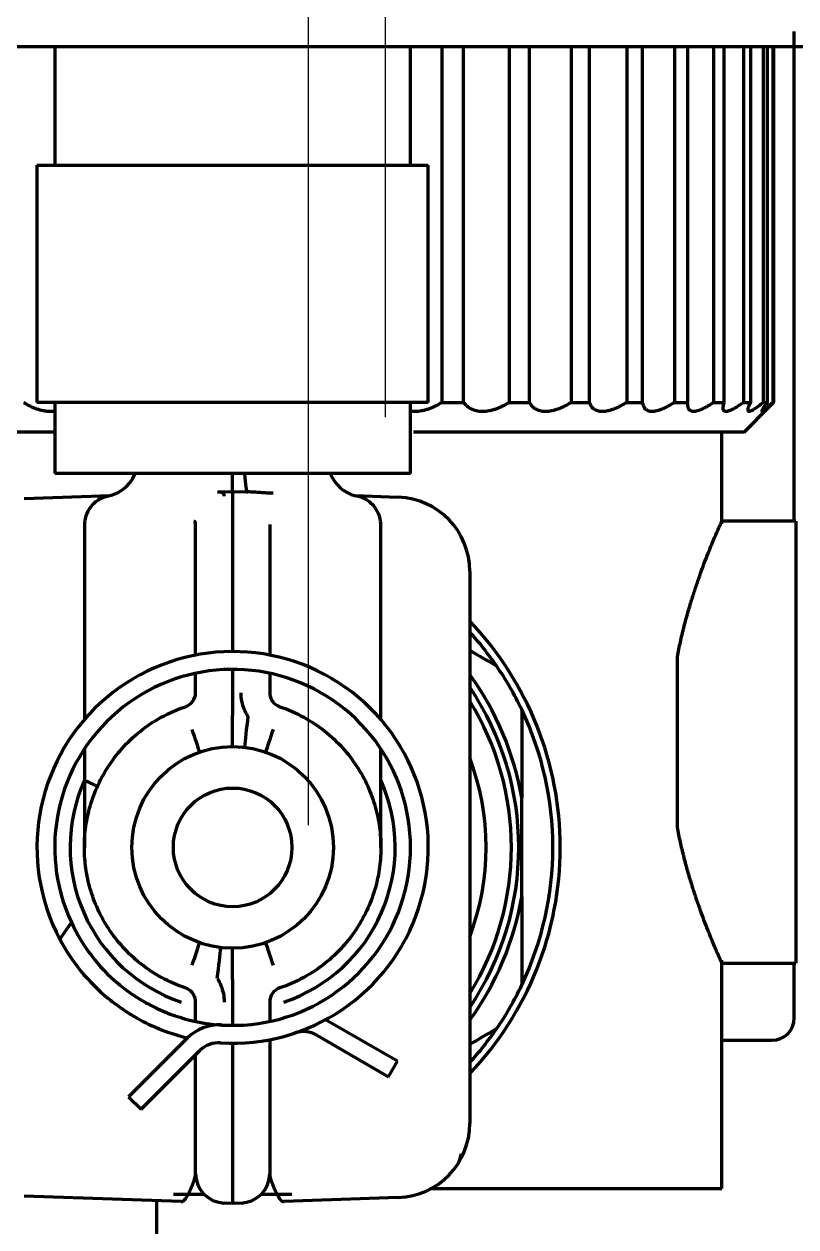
# Model space of a CAD drawing. Header units: inches. Extents: x -2983 to 7024, y 422 to 5529.
# Drawn here: x 4425.65 to 4451.68, y 2181.1 to 2221.64 of the extents above; entities that cross this region are included whole.
import ezdxf

# ---------------------------------------------------------------- set-up
doc = ezdxf.new("R2010")
doc.units = ezdxf.units.IN
doc.layers.add('GEOM', color=7, linetype='Continuous')

# ---------------------------------------------------------------- blocks, each defined once
blk = doc.blocks.new('A$C29D5572B')
at = {"color": 1}
blk.add_line((0, 50), (0, -50), dxfattribs=at)
blk = doc.blocks.new('A$C0F8E2EAE')
blk.add_blockref('A$C29D5572B', (0, 0))
blk = doc.blocks.new('A$C76516A4E')
at = {"color": 3}
blk.add_line((0, 50), (0, -50), dxfattribs=at)

msp = doc.modelspace()

# ---------------------------------------------------------------- linework, layer by layer
at = {"linetype": 'Continuous', "lineweight": 70}
for p, q in [((4451.625, 2204.894), (4451.625, 2221.394)), ((4411.435, 2220.892), (4490.035, 2220.892)), ((4426.685, 2220.892), (4426.685, 2216.894)), ((4438.685, 2216.894), (4438.685, 2220.892)), ((4439.738, 2220.892), (4439.738, 2208.892)), ((4440.473, 2208.892), (4440.473, 2220.892)), ((4442.012, 2220.892), (4442.012, 2208.892)), ((4442.694, 2208.892), (4442.694, 2220.892)), ((4444.105, 2220.892), (4444.105, 2208.892)), ((4444.721, 2208.892), (4444.721, 2220.892)), ((4445.975, 2220.892), (4445.975, 2208.892)), ((4446.513, 2208.892), (4446.513, 2220.892)), ((4447.586, 2220.892), (4447.586, 2208.892)), ((4448.036, 2208.892), (4448.036, 2220.892)), ((4448.907, 2220.892), (4448.907, 2208.892)), ((4449.26, 2208.892), (4449.26, 2220.892)), ((4449.913, 2220.892), (4449.913, 2208.892)), ((4450.161, 2208.892), (4450.161, 2220.892)), ((4450.583, 2220.892), (4450.583, 2208.892)), ((4450.723, 2208.892), (4450.723, 2220.892)), ((4450.905, 2220.892), (4450.905, 2208.892)), ((4450.933, 2208.892), (4450.933, 2220.892)), ((4426.085, 2216.892), (4439.285, 2216.892)), ((4426.085, 2216.892), (4426.085, 2208.892)), ((4439.285, 2208.892), (4439.285, 2216.892)), ((4439.285, 2208.892), (4426.085, 2208.892)), ((4426.685, 2208.894), (4426.685, 2206.492)), ((4438.685, 2206.492), (4438.685, 2208.894)), ((4439.738, 2208.892), (4440.473, 2208.892)), ((4442.012, 2208.892), (4442.694, 2208.892)), ((4444.105, 2208.892), (4444.721, 2208.892)), ((4445.975, 2208.892), (4446.513, 2208.892)), ((4447.586, 2208.892), (4448.036, 2208.892)), ((4448.907, 2208.892), (4449.26, 2208.892)), ((4449.913, 2208.892), (4450.161, 2208.892)), ((4449.935, 2207.892), (4450.797, 2208.755)), ((4450.583, 2208.892), (4450.723, 2208.892)), ((4450.905, 2208.892), (4450.933, 2208.892)), ((4426.638, 2207.892), (4415.435, 2207.892)), ((4449.935, 2207.892), (4438.788, 2207.892)), ((4449.185, 2204.796), (4449.185, 2207.892)), ((4432.685, 2206.492), (4426.685, 2206.492)), ((4438.685, 2206.492), (4432.685, 2206.492)), ((4425.65, 2205.646), (4428.554, 2205.748)), ((4432.169, 2205.874), (4432.211, 2205.876)), ((4432.211, 2205.876), (4432.685, 2205.892)), ((4432.685, 2205.892), (4433.158, 2205.876)), ((4432.685, 2205.892), (4432.685, 2202.394)), ((4433.158, 2205.876), (4433.2, 2205.874)), ((4436.815, 2205.748), (4438.272, 2205.697)), ((4427.685, 2204.878), (4427.685, 2198.2)), ((4437.685, 2198.2), (4437.685, 2204.864)), ((4451.685, 2204.892), (4449.142, 2204.892)), ((4451.685, 2204.892), (4451.685, 2189.992)), ((4440.685, 2203.198), (4440.685, 2184.586)), ((4431.435, 2200.373), (4431.435, 2202.384)), ((4432.685, 2202.394), (4432.685, 2200.492)), ((4433.935, 2202.384), (4433.935, 2200.373)), ((4447.685, 2194.569), (4447.685, 2200.315)), ((4431.435, 2199.106), (4431.435, 2199.76)), ((4432.685, 2199.892), (4432.685, 2198.342)), ((4433.935, 2199.76), (4433.935, 2199.106)), ((4427.685, 2197.209), (4427.685, 2193.872)), ((4437.685, 2193.892), (4437.685, 2197.209)), ((4442.435, 2192.227), (4442.435, 2195.557)), ((4426.855, 2190.797), (4427.247, 2191.356)), ((4449.142, 2189.992), (4451.685, 2189.992)), ((4449.185, 2182.392), (4449.185, 2190.088)), ((4451.625, 2188.142), (4451.625, 2189.993)), ((4432.685, 2189.442), (4432.685, 2187.892)), ((4431.435, 2188.024), (4431.435, 2188.678)), ((4433.935, 2188.678), (4433.935, 2188.024)), ((4438.247, 2186.681), (4435.822, 2188.081)), ((4431.158, 2187.467), (4429.178, 2185.487)), ((4435.522, 2187.562), (4437.947, 2186.162)), ((4432.685, 2187.292), (4432.685, 2185.39)), ((4433.935, 2187.411), (4433.935, 2185.4)), ((4449.185, 2187.392), (4450.875, 2187.392)), ((4429.602, 2185.063), (4431.582, 2187.043)), ((4431.435, 2185.4), (4431.435, 2186.896)), ((4437.947, 2186.162), (4438.247, 2186.681)), ((4429.178, 2185.487), (4429.602, 2185.063)), ((4432.685, 2185.39), (4432.685, 2181.892)), ((4439.383, 2182.392), (4449.185, 2182.392)), ((4430.952, 2181.953), (4425.65, 2182.138)), ((4430.125, 2162.892), (4430.125, 2181.981)), ((4431.73, 2182.192), (4430.685, 2182.192)), ((4432.685, 2181.892), (4432.4, 2181.902)), ((4432.97, 2181.902), (4432.685, 2181.892)), ((4434.685, 2182.192), (4433.639, 2182.192)), ((4438.272, 2182.087), (4434.417, 2181.953))]:
    msp.add_line(p, q, dxfattribs=at)
for radius in [3.4, 2]:
    msp.add_circle((4432.685, 2193.892), radius, dxfattribs=at)
for centre, radius, start, end in [((4438.185, 2203.198), 2.5, 0, 88), ((4432.685, 2193.892), 11.05, 0, 43.6163), ((4432.685, 2193.892), 10.8, 34.5256, 42.2062), ((4432.685, 2193.892), 6.6, 266.435, 207.9643), ((4432.685, 2193.892), 6, 266.435, 205), ((4432.685, 2193.892), 9.891, 9.6926, 36.0205), ((4432.685, 2193.892), 10.8, 25.4744, 34.5256), ((4432.685, 2193.892), 9.65, 326.0025, 34.0031), ((4430.935, 2199.106), 0.5, 288.553, 0), ((4432.685, 2193.892), 9.4, 328.3313, 31.6744), ((4432.685, 2193.892), 10.8, 334.5256, 25.4744), ((4432.685, 2193.892), 8.55, 339.3394, 20.6663), ((4432.702, 2193.892), 5.5, 155.701, 251.447), ((4432.667, 2193.892), 5.5, 288.553, 24.299), ((4432.685, 2193.892), 11.05, 316.3838, 0), ((4432.685, 2193.892), 9.891, 323.9795, 350.3074), ((4432.685, 2193.892), 6, 205, 229.9003), ((4432.685, 2193.892), 6.6, 207.9643, 230.365), ((4434.435, 2188.678), 0.5, 108.553, 180), ((4432.685, 2193.892), 10.8, 325.4744, 334.5256), ((4432.685, 2193.892), 6, 241.3794, 267.2784), ((4432.685, 2193.892), 6.6, 240.7973, 256.651), ((4432.218, 2186.407), 1.5, 86.435, 135), ((4450.875, 2188.142), 0.75, 270, 0), ((4435.072, 2186.782), 0.9, 60, 108.565), ((4432.685, 2193.892), 10.8, 317.7938, 325.4744), ((4432.218, 2186.407), 0.9, 86.435, 135), ((4438.185, 2184.586), 2.5, 272, 0), ((4439.644, 2183.619), 0.75, 332.238, 355.1276), ((4432.435, 2182.901), 1, 180, 268), ((4432.935, 2182.901), 1, 272.0003, 0)]:
    msp.add_arc(centre, radius, start, end, dxfattribs=at)
for centre, major_axis, ratio, start_param, end_param in [((4428.235, 2206.956), (-0.078, 1.248), 1, 3.110906, 4.269188), ((4433.244, 2207.123), (0.044, 1.249), 0.125617, 2.104923, 3.141592), ((4437.135, 2206.956), (-0.056, -1.249), 1, 5.137549, 6.080834), ((4433.244, 2198.307), (-0.157, -1.24), 0.034627, 4.716776, 5.709782), ((4431.2, 2198.087), (-0.417, 1.178), 0.029745, 3.715033, 4.5108), ((4434.169, 2198.087), (-0.417, -1.178), 0.029679, 4.913974, 5.709741), ((4431.2, 2189.697), (-0.417, -1.178), 0.029679, 1.772384, 2.56815), ((4432.125, 2189.477), (-0.157, -1.24), 0.034627, 1.575184, 2.568189), ((4434.169, 2189.697), (-0.417, 1.178), 0.029745, 0.573434, 1.369194)]:
    msp.add_ellipse(centre, major_axis=major_axis, ratio=ratio, start_param=start_param, end_param=end_param, dxfattribs=at)
for points, knots in [([(4425.631, 2208.892), (4425.699, 2208.848), (4425.769, 2208.808), (4425.879, 2208.754), (4425.916, 2208.737), (4425.973, 2208.713), (4425.993, 2208.705), (4426.031, 2208.69), (4426.051, 2208.683), (4426.148, 2208.649), (4426.227, 2208.629), (4426.346, 2208.607), (4426.386, 2208.601), (4426.446, 2208.596), (4426.466, 2208.594), (4426.505, 2208.593), (4426.525, 2208.592), (4426.594, 2208.592), (4426.642, 2208.595), (4426.69, 2208.601)], [0, 0, 0, 0, 0.215291, 0.215291, 0.322937, 0.322937, 0.376759, 0.376759, 0.430582, 0.430582, 0.645873, 0.645873, 0.753519, 0.753519, 0.807341, 0.807341, 0.861164, 0.861164, 1, 1, 1, 1]), ([(4438.682, 2208.601), (4438.69, 2208.6), (4438.699, 2208.599), (4438.727, 2208.596), (4438.746, 2208.594), (4438.784, 2208.593), (4438.803, 2208.592), (4438.9, 2208.592), (4438.979, 2208.599), (4439.079, 2208.617), (4439.099, 2208.621), (4439.14, 2208.63), (4439.199, 2208.645), (4439.258, 2208.662), (4439.336, 2208.689), (4439.375, 2208.704), (4439.452, 2208.736), (4439.489, 2208.753), (4439.6, 2208.808), (4439.67, 2208.848), (4439.738, 2208.892)], [0, 0, 0, 0, 0.025315, 0.025315, 0.079464, 0.079464, 0.133613, 0.133613, 0.35021, 0.35021, 0.404359, 0.404359, 0.458508, 0.566807, 0.566807, 0.675105, 0.675105, 0.783403, 0.783403, 1, 1, 1, 1]), ([(4440.473, 2208.892), (4440.505, 2208.848), (4440.541, 2208.808), (4440.604, 2208.754), (4440.626, 2208.737), (4440.662, 2208.713), (4440.675, 2208.705), (4440.7, 2208.69), (4440.714, 2208.683), (4440.781, 2208.649), (4440.839, 2208.629), (4440.935, 2208.607), (4440.969, 2208.601), (4441.021, 2208.596), (4441.039, 2208.594), (4441.074, 2208.593), (4441.092, 2208.592), (4441.183, 2208.592), (4441.258, 2208.599), (4441.355, 2208.617), (4441.375, 2208.621), (4441.413, 2208.63), (4441.472, 2208.645), (4441.53, 2208.662), (4441.607, 2208.689), (4441.645, 2208.704), (4441.721, 2208.736), (4441.759, 2208.753), (4441.87, 2208.808), (4441.942, 2208.848), (4442.012, 2208.892)], [0, 0, 0, 0, 0.125, 0.125, 0.1875, 0.1875, 0.21875, 0.21875, 0.25, 0.25, 0.375, 0.375, 0.4375, 0.4375, 0.46875, 0.46875, 0.5, 0.5, 0.625, 0.625, 0.65625, 0.65625, 0.6875, 0.75, 0.75, 0.8125, 0.8125, 0.875, 0.875, 1, 1, 1, 1]), ([(4442.694, 2208.892), (4442.717, 2208.848), (4442.744, 2208.808), (4442.794, 2208.754), (4442.812, 2208.737), (4442.841, 2208.713), (4442.852, 2208.705), (4442.873, 2208.69), (4442.884, 2208.683), (4442.94, 2208.649), (4442.991, 2208.629), (4443.076, 2208.607), (4443.106, 2208.601), (4443.153, 2208.596), (4443.169, 2208.594), (4443.201, 2208.593), (4443.218, 2208.592), (4443.301, 2208.592), (4443.371, 2208.599), (4443.462, 2208.617), (4443.48, 2208.621), (4443.517, 2208.63), (4443.573, 2208.645), (4443.629, 2208.662), (4443.703, 2208.689), (4443.74, 2208.704), (4443.815, 2208.736), (4443.852, 2208.753), (4443.962, 2208.808), (4444.034, 2208.848), (4444.105, 2208.892)], [0, 0, 0, 0, 0.125, 0.125, 0.1875, 0.1875, 0.21875, 0.21875, 0.25, 0.25, 0.375, 0.375, 0.4375, 0.4375, 0.46875, 0.46875, 0.5, 0.5, 0.625, 0.625, 0.65625, 0.65625, 0.6875, 0.75, 0.75, 0.8125, 0.8125, 0.875, 0.875, 1, 1, 1, 1]), ([(4444.721, 2208.892), (4444.734, 2208.848), (4444.751, 2208.808), (4444.787, 2208.754), (4444.8, 2208.737), (4444.823, 2208.713), (4444.83, 2208.705), (4444.847, 2208.69), (4444.856, 2208.683), (4444.901, 2208.649), (4444.942, 2208.629), (4445.014, 2208.607), (4445.04, 2208.601), (4445.081, 2208.596), (4445.095, 2208.594), (4445.123, 2208.593), (4445.138, 2208.592), (4445.212, 2208.592), (4445.275, 2208.599), (4445.359, 2208.617), (4445.376, 2208.621), (4445.411, 2208.63), (4445.462, 2208.645), (4445.515, 2208.662), (4445.585, 2208.689), (4445.621, 2208.704), (4445.692, 2208.736), (4445.728, 2208.753), (4445.834, 2208.808), (4445.905, 2208.848), (4445.975, 2208.892)], [0, 0, 0, 0, 0.125, 0.125, 0.1875, 0.1875, 0.21875, 0.21875, 0.25, 0.25, 0.375, 0.375, 0.4375, 0.4375, 0.46875, 0.46875, 0.5, 0.5, 0.625, 0.625, 0.65625, 0.65625, 0.6875, 0.75, 0.75, 0.8125, 0.8125, 0.875, 0.875, 1, 1, 1, 1]), ([(4446.513, 2208.892), (4446.516, 2208.848), (4446.524, 2208.808), (4446.545, 2208.754), (4446.553, 2208.737), (4446.568, 2208.713), (4446.573, 2208.705), (4446.584, 2208.69), (4446.591, 2208.683), (4446.623, 2208.649), (4446.655, 2208.629), (4446.713, 2208.607), (4446.734, 2208.601), (4446.768, 2208.596), (4446.779, 2208.594), (4446.804, 2208.593), (4446.816, 2208.592), (4446.879, 2208.592), (4446.935, 2208.599), (4447.01, 2208.617), (4447.025, 2208.621), (4447.056, 2208.63), (4447.103, 2208.645), (4447.151, 2208.662), (4447.216, 2208.689), (4447.249, 2208.704), (4447.316, 2208.736), (4447.35, 2208.753), (4447.451, 2208.808), (4447.518, 2208.848), (4447.586, 2208.892)], [0, 0, 0, 0, 0.125, 0.125, 0.1875, 0.1875, 0.21875, 0.21875, 0.25, 0.25, 0.375, 0.375, 0.4375, 0.4375, 0.46875, 0.46875, 0.5, 0.5, 0.625, 0.625, 0.65625, 0.65625, 0.6875, 0.75, 0.75, 0.8125, 0.8125, 0.875, 0.875, 1, 1, 1, 1]), ([(4448.036, 2208.892), (4448.029, 2208.848), (4448.027, 2208.808), (4448.032, 2208.754), (4448.035, 2208.737), (4448.042, 2208.713), (4448.045, 2208.705), (4448.051, 2208.69), (4448.055, 2208.683), (4448.074, 2208.649), (4448.096, 2208.629), (4448.138, 2208.607), (4448.154, 2208.601), (4448.18, 2208.596), (4448.19, 2208.594), (4448.209, 2208.593), (4448.219, 2208.592), (4448.27, 2208.592), (4448.317, 2208.599), (4448.381, 2208.617), (4448.395, 2208.621), (4448.422, 2208.63), (4448.463, 2208.645), (4448.505, 2208.662), (4448.564, 2208.689), (4448.594, 2208.704), (4448.655, 2208.736), (4448.686, 2208.753), (4448.78, 2208.808), (4448.843, 2208.848), (4448.907, 2208.892)], [0, 0, 0, 0, 0.125, 0.125, 0.1875, 0.1875, 0.21875, 0.21875, 0.25, 0.25, 0.375, 0.375, 0.4375, 0.4375, 0.46875, 0.46875, 0.5, 0.5, 0.625, 0.625, 0.65625, 0.65625, 0.6875, 0.75, 0.75, 0.8125, 0.8125, 0.875, 0.875, 1, 1, 1, 1]), ([(4449.26, 2208.892), (4449.243, 2208.848), (4449.231, 2208.808), (4449.221, 2208.754), (4449.219, 2208.737), (4449.218, 2208.713), (4449.218, 2208.705), (4449.219, 2208.69), (4449.22, 2208.683), (4449.226, 2208.649), (4449.237, 2208.629), (4449.263, 2208.607), (4449.273, 2208.601), (4449.292, 2208.596), (4449.298, 2208.594), (4449.312, 2208.593), (4449.319, 2208.592), (4449.358, 2208.592), (4449.394, 2208.599), (4449.448, 2208.617), (4449.459, 2208.621), (4449.481, 2208.63), (4449.516, 2208.645), (4449.552, 2208.662), (4449.603, 2208.689), (4449.629, 2208.704), (4449.683, 2208.736), (4449.711, 2208.753), (4449.795, 2208.808), (4449.853, 2208.848), (4449.913, 2208.892)], [0, 0, 0, 0, 0.125, 0.125, 0.1875, 0.1875, 0.21875, 0.21875, 0.25, 0.25, 0.375, 0.375, 0.4375, 0.4375, 0.46875, 0.46875, 0.5, 0.5, 0.625, 0.625, 0.65625, 0.65625, 0.6875, 0.75, 0.75, 0.8125, 0.8125, 0.875, 0.875, 1, 1, 1, 1]), ([(4450.161, 2208.892), (4450.136, 2208.848), (4450.114, 2208.808), (4450.088, 2208.754), (4450.081, 2208.737), (4450.072, 2208.713), (4450.07, 2208.705), (4450.065, 2208.69), (4450.063, 2208.683), (4450.055, 2208.649), (4450.055, 2208.629), (4450.065, 2208.607), (4450.07, 2208.601), (4450.08, 2208.596), (4450.083, 2208.594), (4450.092, 2208.593), (4450.096, 2208.592), (4450.121, 2208.592), (4450.147, 2208.599), (4450.188, 2208.617), (4450.196, 2208.621), (4450.214, 2208.63), (4450.241, 2208.645), (4450.271, 2208.662), (4450.313, 2208.689), (4450.335, 2208.704), (4450.381, 2208.736), (4450.405, 2208.753), (4450.478, 2208.808), (4450.529, 2208.848), (4450.583, 2208.892)], [0, 0, 0, 0, 0.125, 0.125, 0.1875, 0.1875, 0.21875, 0.21875, 0.25, 0.25, 0.375, 0.375, 0.4375, 0.4375, 0.46875, 0.46875, 0.5, 0.5, 0.625, 0.625, 0.65625, 0.65625, 0.6875, 0.75, 0.75, 0.8125, 0.8125, 0.875, 0.875, 1, 1, 1, 1]), ([(4450.723, 2208.892), (4450.688, 2208.848), (4450.657, 2208.808), (4450.617, 2208.754), (4450.605, 2208.737), (4450.588, 2208.713), (4450.583, 2208.705), (4450.573, 2208.69), (4450.568, 2208.683), (4450.547, 2208.649), (4450.536, 2208.629), (4450.528, 2208.607), (4450.528, 2208.601), (4450.529, 2208.596), (4450.53, 2208.594), (4450.532, 2208.593), (4450.534, 2208.592), (4450.545, 2208.592), (4450.56, 2208.599), (4450.587, 2208.617), (4450.593, 2208.621), (4450.605, 2208.63), (4450.624, 2208.645), (4450.647, 2208.662), (4450.679, 2208.689), (4450.697, 2208.704), (4450.734, 2208.736), (4450.753, 2208.753), (4450.814, 2208.808), (4450.858, 2208.848), (4450.905, 2208.892)], [0, 0, 0, 0, 0.125, 0.125, 0.1875, 0.1875, 0.21875, 0.21875, 0.25, 0.25, 0.375, 0.375, 0.4375, 0.4375, 0.46875, 0.46875, 0.5, 0.5, 0.625, 0.625, 0.65625, 0.65625, 0.6875, 0.75, 0.75, 0.8125, 0.8125, 0.875, 0.875, 1, 1, 1, 1]), ([(4450.933, 2208.892), (4450.89, 2208.848), (4450.85, 2208.808), (4450.806, 2208.763), (4450.797, 2208.755), (4450.789, 2208.747)], [0, 0, 0, 0, 0.808653, 0.808653, 1, 1, 1, 1]), ([(4432.685, 2205.892), (4432.685, 2205.892), (4432.685, 2205.901), (4432.685, 2205.924), (4432.685, 2205.934), (4432.685, 2205.952), (4432.685, 2205.958), (4432.685, 2205.972), (4432.685, 2205.979), (4432.685, 2206.019), (4432.685, 2206.057), (4432.685, 2206.114), (4432.685, 2206.126), (4432.685, 2206.15), (4432.685, 2206.163), (4432.685, 2206.202), (4432.685, 2206.229), (4432.685, 2206.316), (4432.685, 2206.379), (4432.685, 2206.461), (4432.685, 2206.476), (4432.685, 2206.491)], [0, 0, 0, 0, 0.187676, 0.187676, 0.284151, 0.284151, 0.332389, 0.332389, 0.380627, 0.380627, 0.573578, 0.573578, 0.621816, 0.621816, 0.670053, 0.670053, 0.766529, 0.766529, 0.95948, 0.95948, 1, 1, 1, 1]), ([(4428.493, 2205.733), (4428.378, 2205.709), (4428.161, 2205.627), (4427.886, 2205.389), (4427.716, 2205.068), (4427.684, 2204.838), (4427.687, 2204.72)], [0, 0, 0, 0, 0.242094, 0.500003, 0.75791, 1, 1, 1, 1]), ([(4434.052, 2205.826), (4433.976, 2205.829), (4433.901, 2205.832), (4433.755, 2205.839), (4433.684, 2205.844), (4433.544, 2205.853), (4433.475, 2205.858), (4433.373, 2205.865), (4433.339, 2205.867), (4433.27, 2205.871), (4433.235, 2205.873), (4433.2, 2205.874)], [0, 0, 0, 0, 0.25, 0.25, 0.5, 0.5, 0.75, 0.75, 0.875, 0.875, 1, 1, 1, 1]), ([(4437.683, 2204.72), (4437.685, 2204.838), (4437.654, 2205.068), (4437.483, 2205.389), (4437.208, 2205.627), (4436.991, 2205.709), (4436.876, 2205.733)], [0, 0, 0, 0, 0.242095, 0.500006, 0.757914, 1, 1, 1, 1]), ([(4431.435, 2202.384), (4431.435, 2202.562), (4431.435, 2202.914), (4431.435, 2203.416), (4431.435, 2203.873), (4431.435, 2204.268), (4431.435, 2204.582), (4431.435, 2204.724), (4431.435, 2204.776)], [0, 0, 0, 0, 0.166853, 0.330789, 0.494535, 0.660664, 0.82941, 1, 1, 1, 1]), ([(4433.935, 2204.776), (4433.935, 2204.724), (4433.935, 2204.582), (4433.935, 2204.268), (4433.935, 2203.877), (4433.935, 2203.427), (4433.935, 2202.926), (4433.935, 2202.569), (4433.935, 2202.384)], [0, 0, 0, 0, 0.170153, 0.338815, 0.505661, 0.664621, 0.826311, 1, 1, 1, 1]), ([(4447.685, 2200.315), (4447.717, 2200.485), (4447.752, 2200.651), (4447.824, 2200.975), (4447.9, 2201.292), (4448.021, 2201.744), (4448.105, 2202.031), (4448.169, 2202.24), (4448.191, 2202.309), (4448.223, 2202.411), (4448.234, 2202.445), (4448.256, 2202.512), (4448.31, 2202.678), (4448.407, 2202.962), (4448.532, 2203.31), (4448.653, 2203.628), (4448.729, 2203.82), (4448.774, 2203.933), (4448.783, 2203.956), (4448.801, 2204), (4448.81, 2204.021), (4448.836, 2204.085), (4448.853, 2204.126), (4448.902, 2204.244), (4448.964, 2204.389), (4449.041, 2204.569), (4449.083, 2204.664), (4449.119, 2204.746), (4449.135, 2204.781), (4449.15, 2204.816), (4449.153, 2204.822), (4449.159, 2204.834), (4449.166, 2204.851), (4449.172, 2204.864), (4449.181, 2204.885), (4449.185, 2204.892), (4449.185, 2204.892)], [0, 0, 0, 0, 0.062484, 0.062484, 0.124969, 0.187453, 0.249938, 0.249938, 0.28118, 0.28118, 0.296801, 0.296801, 0.312422, 0.374906, 0.437391, 0.499875, 0.562359, 0.562359, 0.577981, 0.577981, 0.593602, 0.593602, 0.624844, 0.624844, 0.687328, 0.749813, 0.812297, 0.812297, 0.874781, 0.874781, 0.890402, 0.890402, 0.906023, 0.937266, 0.937266, 1, 1, 1, 1]), ([(4433.2, 2198.307), (4433.2, 2198.307), (4433.2, 2198.307), (4433.153, 2198.383), (4433.071, 2198.542), (4432.989, 2198.812), (4432.97, 2199.006), (4432.97, 2199.106)], [0, 0, 0, 0, 0.000075, 0.000075, 0.333383, 0.666692, 1, 1, 1, 1]), ([(4433.935, 2199.106), (4433.935, 2199.054), (4433.943, 2199.002), (4433.975, 2198.903), (4433.998, 2198.856), (4434.059, 2198.772), (4434.096, 2198.735), (4434.18, 2198.673), (4434.226, 2198.649), (4434.276, 2198.632)], [0, 0, 0, 0, 0.25, 0.25, 0.5, 0.5, 0.75, 0.75, 1, 1, 1, 1]), ([(4431.094, 2189.152), (4430.812, 2189.247), (4430.543, 2189.365), (4430.038, 2189.64), (4429.802, 2189.797), (4429.367, 2190.141), (4429.167, 2190.328), (4428.807, 2190.724), (4428.646, 2190.933), (4428.363, 2191.364), (4428.241, 2191.586), (4428.035, 2192.036), (4427.951, 2192.265), (4427.818, 2192.721), (4427.769, 2192.949), (4427.704, 2193.4), (4427.687, 2193.623), (4427.685, 2193.842), (4427.685, 2193.844), (4427.685, 2193.847), (4427.685, 2193.853), (4427.685, 2193.865), (4427.685, 2193.889), (4427.685, 2193.938), (4427.686, 2194.036), (4427.69, 2194.12), (4427.699, 2194.29), (4427.71, 2194.404), (4427.753, 2194.749), (4427.799, 2194.982), (4427.927, 2195.449), (4428.009, 2195.682), (4428.213, 2196.143), (4428.334, 2196.371), (4428.617, 2196.811), (4428.779, 2197.025), (4429.141, 2197.43), (4429.343, 2197.622), (4429.783, 2197.974), (4430.023, 2198.135), (4430.535, 2198.416), (4430.807, 2198.536), (4431.094, 2198.632)], [0, 0, 0, 0, 0.0625, 0.0625, 0.125, 0.125, 0.1875, 0.1875, 0.25, 0.25, 0.3125, 0.3125, 0.375, 0.375, 0.4375, 0.4375, 0.5, 0.5, 0.500488, 0.500488, 0.500977, 0.501953, 0.503906, 0.507812, 0.515625, 0.53125, 0.53125, 0.5625, 0.5625, 0.625, 0.625, 0.6875, 0.6875, 0.75, 0.75, 0.8125, 0.8125, 0.875, 0.875, 0.9375, 0.9375, 1, 1, 1, 1]), ([(4434.276, 2198.632), (4434.559, 2198.537), (4434.83, 2198.418), (4435.337, 2198.14), (4435.575, 2197.982), (4436.012, 2197.634), (4436.212, 2197.445), (4436.574, 2197.046), (4436.735, 2196.835), (4437.018, 2196.4), (4437.139, 2196.176), (4437.345, 2195.722), (4437.428, 2195.491), (4437.559, 2195.031), (4437.607, 2194.801), (4437.669, 2194.346), (4437.684, 2194.122), (4437.685, 2193.889), (4437.685, 2193.875), (4437.684, 2193.847), (4437.684, 2193.806), (4437.682, 2193.708), (4437.678, 2193.625), (4437.667, 2193.456), (4437.656, 2193.343), (4437.61, 2193), (4437.563, 2192.769), (4437.433, 2192.307), (4437.35, 2192.075), (4437.145, 2191.619), (4437.023, 2191.393), (4436.741, 2190.957), (4436.579, 2190.745), (4436.217, 2190.344), (4436.017, 2190.154), (4435.578, 2189.805), (4435.34, 2189.646), (4434.831, 2189.367), (4434.56, 2189.247), (4434.276, 2189.152)], [0, 0, 0, 0, 0.0625, 0.0625, 0.125, 0.125, 0.1875, 0.1875, 0.25, 0.25, 0.3125, 0.3125, 0.375, 0.375, 0.4375, 0.4375, 0.5, 0.5, 0.503906, 0.503906, 0.507812, 0.515625, 0.53125, 0.53125, 0.5625, 0.5625, 0.625, 0.625, 0.6875, 0.6875, 0.75, 0.75, 0.8125, 0.8125, 0.875, 0.875, 0.9375, 0.9375, 1, 1, 1, 1]), ([(4442.435, 2198.537), (4442.435, 2198.047), (4442.435, 2197.553), (4442.435, 2196.56), (4442.435, 2196.061), (4442.435, 2195.557)], [0, 0, 0, 0, 0.5, 0.5, 1, 1, 1, 1]), ([(4432.685, 2197.268), (4432.685, 2197.269), (4432.685, 2197.269), (4432.685, 2197.281), (4432.685, 2197.292), (4432.685, 2197.349), (4432.685, 2197.401), (4432.685, 2197.487), (4432.685, 2197.517), (4432.685, 2197.565), (4432.685, 2197.581), (4432.685, 2197.614), (4432.685, 2197.631), (4432.685, 2197.716), (4432.685, 2197.788), (4432.685, 2197.882), (4432.685, 2197.901), (4432.685, 2197.94), (4432.685, 2197.96), (4432.685, 2198.019), (4432.685, 2198.058), (4432.685, 2198.178), (4432.685, 2198.259), (4432.685, 2198.342)], [0, 0, 0, 0, 0.002944, 0.002944, 0.050423, 0.050423, 0.240338, 0.240338, 0.335296, 0.335296, 0.382775, 0.382775, 0.430254, 0.430254, 0.620169, 0.620169, 0.667648, 0.667648, 0.715127, 0.715127, 0.810085, 0.810085, 1, 1, 1, 1]), ([(4427.689, 2196.155), (4427.693, 2196.154), (4427.699, 2196.151), (4427.709, 2196.147), (4427.718, 2196.142), (4427.728, 2196.138), (4427.738, 2196.133), (4427.747, 2196.129), (4427.757, 2196.125), (4427.766, 2196.121), (4427.775, 2196.116), (4427.785, 2196.112), (4427.794, 2196.108), (4427.803, 2196.104), (4427.812, 2196.099), (4427.821, 2196.095), (4427.83, 2196.091), (4427.839, 2196.087), (4427.848, 2196.083), (4427.857, 2196.079), (4427.866, 2196.075), (4427.874, 2196.071), (4427.883, 2196.067), (4427.891, 2196.063), (4427.899, 2196.059), (4427.907, 2196.056), (4427.916, 2196.052), (4427.923, 2196.048), (4427.931, 2196.045), (4427.939, 2196.041), (4427.947, 2196.038), (4427.954, 2196.034), (4427.961, 2196.031), (4427.969, 2196.027), (4427.976, 2196.024), (4427.983, 2196.021), (4427.989, 2196.018), (4427.996, 2196.014), (4428.002, 2196.011), (4428.009, 2196.008), (4428.015, 2196.006), (4428.021, 2196.003), (4428.027, 2196), (4428.033, 2195.997), (4428.038, 2195.995), (4428.044, 2195.992), (4428.049, 2195.989), (4428.054, 2195.987), (4428.059, 2195.985), (4428.064, 2195.982), (4428.069, 2195.98), (4428.073, 2195.978), (4428.077, 2195.976), (4428.081, 2195.974), (4428.085, 2195.972), (4428.089, 2195.97), (4428.093, 2195.968), (4428.096, 2195.967), (4428.099, 2195.965), (4428.102, 2195.963), (4428.105, 2195.962), (4428.108, 2195.961), (4428.111, 2195.959), (4428.113, 2195.958), (4428.115, 2195.957), (4428.117, 2195.956), (4428.119, 2195.955), (4428.121, 2195.954), (4428.122, 2195.953), (4428.123, 2195.953), (4428.124, 2195.952), (4428.125, 2195.951), (4428.126, 2195.951), (4428.127, 2195.95), (4428.127, 2195.95), (4428.127, 2195.95), (4428.127, 2195.95), (4428.127, 2195.95)], [0, 0, 0, 0, 0.013859, 0.027704, 0.041535, 0.055353, 0.069157, 0.082947, 0.096724, 0.110487, 0.124236, 0.137971, 0.151693, 0.165401, 0.179095, 0.192776, 0.206443, 0.220096, 0.233735, 0.247361, 0.260973, 0.274571, 0.288156, 0.301727, 0.315284, 0.328827, 0.342357, 0.355873, 0.369375, 0.382864, 0.396339, 0.4098, 0.423247, 0.436681, 0.450101, 0.463507, 0.4769, 0.490278, 0.503644, 0.516995, 0.530333, 0.543657, 0.556967, 0.570263, 0.583546, 0.596815, 0.610071, 0.623313, 0.636541, 0.649755, 0.662955, 0.676142, 0.689315, 0.702475, 0.71562, 0.728752, 0.741871, 0.754975, 0.768066, 0.781143, 0.794207, 0.807256, 0.820293, 0.833315, 0.846323, 0.859318, 0.872299, 0.885267, 0.898221, 0.911161, 0.924087, 0.937, 0.949899, 0.962784, 0.975655, 0.988513, 1, 1, 1, 1]), ([(4449.185, 2189.992), (4449.185, 2189.992), (4449.178, 2190.006), (4449.16, 2190.047), (4449.145, 2190.081), (4449.141, 2190.088), (4449.134, 2190.104), (4449.131, 2190.112), (4449.119, 2190.138), (4449.111, 2190.157), (4449.084, 2190.219), (4449.042, 2190.314), (4448.964, 2190.494), (4448.902, 2190.639), (4448.853, 2190.758), (4448.836, 2190.799), (4448.81, 2190.863), (4448.801, 2190.885), (4448.783, 2190.929), (4448.738, 2191.04), (4448.653, 2191.256), (4448.532, 2191.575), (4448.448, 2191.808), (4448.384, 2191.99), (4448.352, 2192.083), (4448.319, 2192.18), (4448.298, 2192.244), (4448.287, 2192.277), (4448.232, 2192.442), (4448.146, 2192.713), (4448.02, 2193.142), (4447.9, 2193.593), (4447.824, 2193.909), (4447.752, 2194.233), (4447.717, 2194.399), (4447.685, 2194.569)], [0, 0, 0, 0, 0.062266, 0.124781, 0.124781, 0.14041, 0.14041, 0.156039, 0.156039, 0.187297, 0.187297, 0.249812, 0.312328, 0.374844, 0.374844, 0.406102, 0.406102, 0.42173, 0.42173, 0.437359, 0.499875, 0.562391, 0.624906, 0.624906, 0.656164, 0.671793, 0.671793, 0.687422, 0.687422, 0.749937, 0.812453, 0.874969, 0.937484, 0.937484, 1, 1, 1, 1]), ([(4442.435, 2192.227), (4442.435, 2191.723), (4442.435, 2191.224), (4442.435, 2190.231), (4442.435, 2189.737), (4442.435, 2189.247)], [0, 0, 0, 0, 0.5, 0.5, 1, 1, 1, 1]), ([(4432.685, 2189.442), (4432.685, 2189.525), (4432.685, 2189.606), (4432.685, 2189.726), (4432.685, 2189.765), (4432.685, 2189.824), (4432.685, 2189.844), (4432.685, 2189.883), (4432.685, 2189.902), (4432.685, 2189.996), (4432.685, 2190.068), (4432.685, 2190.153), (4432.685, 2190.17), (4432.685, 2190.203), (4432.685, 2190.219), (4432.685, 2190.267), (4432.685, 2190.297), (4432.685, 2190.384), (4432.685, 2190.435), (4432.685, 2190.492), (4432.685, 2190.503), (4432.685, 2190.525), (4432.685, 2190.538), (4432.685, 2190.551), (4432.685, 2190.554)], [0, 0, 0, 0, 0.179175, 0.179175, 0.268763, 0.268763, 0.313557, 0.313557, 0.358351, 0.358351, 0.537526, 0.537526, 0.58232, 0.58232, 0.627114, 0.627114, 0.716701, 0.716701, 0.895877, 0.895877, 0.940671, 0.940671, 0.985464, 1, 1, 1, 1]), ([(4431.435, 2188.678), (4431.435, 2188.73), (4431.426, 2188.782), (4431.395, 2188.881), (4431.371, 2188.928), (4431.31, 2189.012), (4431.273, 2189.049), (4431.19, 2189.111), (4431.143, 2189.135), (4431.094, 2189.152)], [0, 0, 0, 0, 0.25, 0.25, 0.5, 0.5, 0.75, 0.75, 1, 1, 1, 1]), ([(4432.169, 2189.477), (4432.169, 2189.477), (4432.169, 2189.477), (4432.217, 2189.402), (4432.299, 2189.242), (4432.38, 2188.972), (4432.4, 2188.778), (4432.4, 2188.678)], [0, 0, 0, 0, 0.000075, 0.000075, 0.333383, 0.666692, 1, 1, 1, 1]), ([(4431.435, 2182.901), (4431.435, 2182.901), (4431.435, 2182.946), (4431.435, 2183.143), (4431.435, 2183.457), (4431.435, 2183.863), (4431.435, 2184.329), (4431.435, 2184.843), (4431.435, 2185.209), (4431.435, 2185.4)], [0, 0, 0, 0, 0.148263, 0.293914, 0.439938, 0.585587, 0.720883, 0.853972, 1, 1, 1, 1]), ([(4433.935, 2185.4), (4433.935, 2185.209), (4433.935, 2184.829), (4433.935, 2184.291), (4433.935, 2183.812), (4433.935, 2183.421), (4433.935, 2183.131), (4433.935, 2182.945), (4433.935, 2182.901), (4433.935, 2182.901)], [0, 0, 0, 0, 0.146168, 0.289853, 0.434024, 0.577627, 0.714047, 0.851827, 1, 1, 1, 1]), ([(4440.388, 2183.556), (4440.388, 2183.545), (4440.387, 2183.49), (4440.365, 2183.405), (4440.33, 2183.314), (4440.302, 2183.258), (4440.286, 2183.231), (4440.282, 2183.225), (4440.281, 2183.224)], [0, 0, 0, 0, 0.096046, 0.453954, 0.729136, 0.914688, 0.980111, 1, 1, 1, 1]), ([(4430.952, 2181.953), (4430.955, 2181.953), (4430.962, 2181.953), (4430.971, 2181.954), (4430.981, 2181.956), (4430.991, 2181.959), (4431.001, 2181.963), (4431.011, 2181.968), (4431.02, 2181.974), (4431.03, 2181.981), (4431.04, 2181.988), (4431.05, 2181.997), (4431.06, 2182.006), (4431.07, 2182.017), (4431.08, 2182.028), (4431.091, 2182.04), (4431.101, 2182.053), (4431.121, 2182.08), (4431.151, 2182.126), (4431.19, 2182.197), (4431.227, 2182.271), (4431.253, 2182.327), (4431.268, 2182.362), (4431.274, 2182.376), (4431.281, 2182.39), (4431.286, 2182.404), (4431.292, 2182.418), (4431.298, 2182.432), (4431.304, 2182.445), (4431.31, 2182.459), (4431.315, 2182.473), (4431.321, 2182.487), (4431.326, 2182.5), (4431.332, 2182.514), (4431.337, 2182.527), (4431.342, 2182.541), (4431.347, 2182.554), (4431.352, 2182.568), (4431.357, 2182.581), (4431.362, 2182.594), (4431.366, 2182.607), (4431.371, 2182.62), (4431.375, 2182.633), (4431.38, 2182.645), (4431.384, 2182.658), (4431.388, 2182.67), (4431.392, 2182.683), (4431.395, 2182.695), (4431.399, 2182.707), (4431.402, 2182.719), (4431.406, 2182.731), (4431.409, 2182.742), (4431.412, 2182.754), (4431.415, 2182.765), (4431.417, 2182.776), (4431.42, 2182.787), (4431.422, 2182.797), (4431.424, 2182.808), (4431.426, 2182.818), (4431.428, 2182.828), (4431.429, 2182.838), (4431.431, 2182.848), (4431.432, 2182.857), (4431.433, 2182.867), (4431.434, 2182.876), (4431.434, 2182.884), (4431.435, 2182.893), (4431.435, 2182.899), (4431.435, 2182.901)], [0, 0, 0, 0, 0.019449, 0.038858, 0.058228, 0.07756, 0.096857, 0.116121, 0.135353, 0.154556, 0.173731, 0.192881, 0.212008, 0.231113, 0.250198, 0.269267, 0.28832, 0.307359, 0.384249, 0.456401, 0.523845, 0.586579, 0.597659, 0.608645, 0.619537, 0.630335, 0.64104, 0.651652, 0.66217, 0.672596, 0.682929, 0.693169, 0.703316, 0.713371, 0.723333, 0.733203, 0.74298, 0.752665, 0.762258, 0.771758, 0.781166, 0.790481, 0.799704, 0.808834, 0.817871, 0.826816, 0.835668, 0.844427, 0.853094, 0.861667, 0.870147, 0.878534, 0.886827, 0.895027, 0.903134, 0.911147, 0.919066, 0.926891, 0.934623, 0.942261, 0.949806, 0.957257, 0.964614, 0.971877, 0.979047, 0.986125, 0.993109, 1, 1, 1, 1]), ([(4433.935, 2182.901), (4433.935, 2182.895), (4433.935, 2182.882), (4433.936, 2182.862), (4433.938, 2182.842), (4433.941, 2182.821), (4433.945, 2182.8), (4433.95, 2182.779), (4433.955, 2182.757), (4433.96, 2182.735), (4433.967, 2182.713), (4433.973, 2182.69), (4433.981, 2182.667), (4433.988, 2182.644), (4433.997, 2182.621), (4434.005, 2182.597), (4434.014, 2182.574), (4434.023, 2182.55), (4434.033, 2182.526), (4434.042, 2182.501), (4434.052, 2182.477), (4434.062, 2182.453), (4434.075, 2182.423), (4434.09, 2182.388), (4434.102, 2182.36), (4434.109, 2182.343), (4434.112, 2182.337), (4434.115, 2182.332), (4434.117, 2182.326), (4434.12, 2182.32), (4434.123, 2182.314), (4434.125, 2182.308), (4434.128, 2182.302), (4434.131, 2182.296), (4434.134, 2182.29), (4434.136, 2182.284), (4434.139, 2182.278), (4434.142, 2182.271), (4434.145, 2182.265), (4434.148, 2182.259), (4434.151, 2182.253), (4434.154, 2182.247), (4434.157, 2182.241), (4434.16, 2182.234), (4434.163, 2182.228), (4434.166, 2182.222), (4434.169, 2182.216), (4434.172, 2182.209), (4434.175, 2182.203), (4434.179, 2182.197), (4434.182, 2182.191), (4434.185, 2182.185), (4434.188, 2182.178), (4434.192, 2182.172), (4434.195, 2182.166), (4434.198, 2182.16), (4434.202, 2182.154), (4434.205, 2182.148), (4434.209, 2182.142), (4434.212, 2182.136), (4434.215, 2182.13), (4434.219, 2182.124), (4434.222, 2182.118), (4434.226, 2182.112), (4434.23, 2182.107), (4434.233, 2182.101), (4434.237, 2182.095), (4434.241, 2182.09), (4434.244, 2182.084), (4434.248, 2182.079), (4434.252, 2182.073), (4434.255, 2182.068), (4434.259, 2182.063), (4434.263, 2182.057), (4434.267, 2182.052), (4434.271, 2182.047), (4434.275, 2182.042), (4434.279, 2182.037), (4434.283, 2182.033), (4434.287, 2182.028), (4434.291, 2182.023), (4434.295, 2182.019), (4434.299, 2182.015), (4434.303, 2182.01), (4434.307, 2182.006), (4434.311, 2182.002), (4434.315, 2181.998), (4434.319, 2181.995), (4434.323, 2181.991), (4434.328, 2181.988), (4434.332, 2181.984), (4434.336, 2181.981), (4434.34, 2181.978), (4434.345, 2181.975), (4434.349, 2181.972), (4434.354, 2181.97), (4434.358, 2181.967), (4434.362, 2181.965), (4434.367, 2181.963), (4434.371, 2181.961), (4434.376, 2181.959), (4434.38, 2181.958), (4434.385, 2181.957), (4434.389, 2181.955), (4434.394, 2181.954), (4434.399, 2181.954), (4434.403, 2181.953), (4434.408, 2181.953), (4434.412, 2181.952), (4434.416, 2181.953), (4434.417, 2181.953)], [0, 0, 0, 0, 0.014899, 0.029973, 0.045222, 0.060648, 0.076251, 0.092031, 0.10799, 0.124128, 0.140446, 0.156945, 0.173628, 0.190494, 0.207546, 0.224786, 0.242216, 0.259837, 0.277652, 0.295663, 0.313873, 0.332285, 0.350901, 0.381608, 0.413263, 0.417906, 0.422604, 0.427356, 0.432164, 0.437026, 0.441943, 0.446915, 0.451941, 0.457021, 0.462156, 0.467345, 0.472588, 0.477886, 0.483238, 0.488643, 0.494103, 0.499616, 0.505184, 0.510805, 0.51648, 0.522208, 0.527991, 0.533827, 0.539716, 0.545659, 0.551655, 0.557705, 0.563808, 0.569964, 0.576174, 0.582437, 0.588753, 0.595122, 0.601545, 0.60802, 0.614549, 0.621131, 0.627766, 0.634454, 0.641195, 0.647989, 0.654836, 0.661737, 0.66869, 0.675696, 0.682756, 0.689868, 0.697034, 0.704253, 0.711525, 0.71885, 0.726228, 0.73366, 0.741144, 0.748683, 0.756274, 0.763919, 0.771617, 0.779369, 0.787175, 0.795034, 0.802946, 0.810913, 0.818934, 0.827008, 0.835137, 0.843319, 0.851556, 0.859847, 0.868193, 0.876593, 0.885048, 0.893558, 0.902122, 0.910742, 0.919417, 0.928147, 0.936933, 0.945774, 0.954671, 0.963624, 0.972634, 0.981699, 0.990821, 1, 1, 1, 1])]:
    msp.add_open_spline(points, degree=3, knots=knots, dxfattribs=at)
for points in [[(4432.211, 2205.876), (4432.231, 2205.876), (4432.27, 2205.875), (4432.321, 2205.864), (4432.36, 2205.84), (4432.386, 2205.799), (4432.392, 2205.758), (4432.391, 2205.733)], [(4431.435, 2204.776), (4431.435, 2204.794), (4431.432, 2204.823), (4431.423, 2204.852), (4431.409, 2204.869), (4431.392, 2204.877), (4431.379, 2204.877), (4431.372, 2204.876)], [(4440.693, 2200.527), (4440.991, 2200.355), (4441.287, 2200.184), (4441.582, 2200.013)], [(4428.82, 2189.302), (4428.883, 2189.25), (4429.017, 2189.141), (4429.166, 2189.031), (4429.243, 2188.977)], [(4428.899, 2188.486), (4428.822, 2188.54), (4428.672, 2188.649), (4428.538, 2188.757), (4428.475, 2188.809)], [(4429.243, 2188.977), (4429.302, 2188.936), (4429.422, 2188.855), (4429.613, 2188.736), (4429.744, 2188.661), (4429.811, 2188.625)], [(4429.464, 2188.131), (4429.398, 2188.168), (4429.268, 2188.244), (4429.078, 2188.363), (4428.957, 2188.445), (4428.899, 2188.486)], [(4441.582, 2187.771), (4441.287, 2187.6), (4440.991, 2187.429), (4440.693, 2187.257)]]:
    msp.add_open_spline(points, degree=3, dxfattribs=at)

# ---------------------------------------------------------------- block references
msp.add_blockref('A$C0F8E2EAE', (4435.235, 2244.642))
at = {"layer": 'GEOM'}
msp.add_blockref('A$C76516A4E', (4437.835, 2258.392), dxfattribs=at)

doc.saveas('drawing.dxf')
